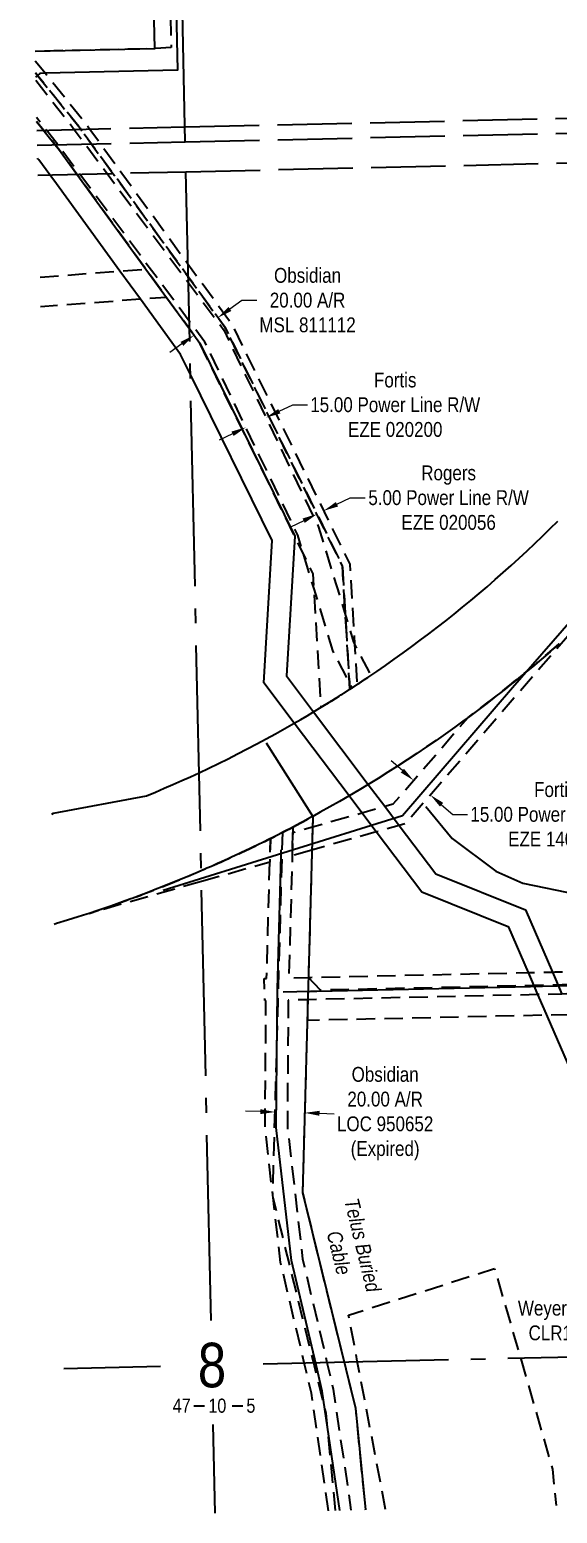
# Model space of a CAD drawing. Extents: x 604743 to 608691, y 5877740 to 5881429.
# Drawn here: x 605289 to 605645, y 5877740 to 5878739 of the extents above; entities that cross this region are included whole.
import ezdxf
from ezdxf.enums import TextEntityAlignment as Align

# ---------------------------------------------------------------- set-up
doc = ezdxf.new("R2010")
doc.units = 0
doc.header["$LTSCALE"] = 5
doc.header["$PDMODE"] = 34
doc.header["$PDSIZE"] = 0.03
for name, pattern in [('foc-ACCESSROAD', [3.75, 2.5, -1.25]), ('foc-FLOWLINE', [3.75, 2.5, -1.25]), ('foc-QUARTERLINE', [33, 25, -3, 2, -3]), ('foc-UNSURVEYED', [12.5, 10, -2.5]), ('foc-WHEELTRACKS', [2, 0.4, -1.6])]:
    doc.linetypes.add(name, pattern=pattern)
doc.layers.get('Defpoints').update_dxf_attribs({"color": 9})
for name, color, linetype in [('10', 1, 'Continuous'), ('9', 3, 'Continuous'), ('AS-POWER', 104, 'foc-POWER'), ('AS-TELUS', 224, 'foc-TEL'), ('C-AR', 13, 'foc-ACCESSROAD'), ('C-RW', 13, 'Continuous'), ('F-AR', 190, 'foc-ACCESSROAD'), ('F-EZE', 190, 'foc-FLOWLINE'), ('F-WS', 190, 'foc-ACCESSROAD'), ('L-QSEC', 8, 'foc-QUARTERLINE'), ('L-SECLBL', 7, 'Continuous'), ('L-TITLEDB', 4, 'Continuous'), ('L-USEC', 7, 'foc-UNSURVEYED'), ('T-WATER', 160, 'Continuous'), ('T-WATER-P3', 160, 'foc-WHEELTRACKS')]:
    doc.layers.add(name, color=color, linetype=linetype)
for name, color, linetype, lineweight in [('C-AR-T', 13, 'Continuous', 9), ('F-EZE-T', 190, 'Continuous', 9), ('F-WS-T', 190, 'Continuous', 9)]:
    doc.layers.add(name, color=color, linetype=linetype, lineweight=lineweight)
doc.styles.add('80CG', font='ARIALN.TTF', dxfattribs={"height": 10})
doc.styles.add('80L', font='ARIALN.TTF', dxfattribs={"height": 10})
doc.styles.add('foc-LtypeFont', font='ARIALN.TTF', dxfattribs={"height": 7.35})
doc.styles.add('SIMPLEX', font='ARIALN.TTF')
doc.linetypes.add('foc-POWER', pattern='A,6,-1,["P",foc-LtypeFont,S=0.2,R=0,X=-0.625,Y=-0.75],-1.24,4', length=12.24)
doc.linetypes.add('foc-TEL', pattern='A,2,-1,["T",foc-LtypeFont,S=0.2,R=0,X=-0.425,Y=-0.75],-1.24,8', length=12.24)
doc.linetypes.add('foc-TEL-NOLINE', pattern='A,0,-2,["T",foc-LtypeFont,S=0.2,R=0,X=-0.425,Y=-0.75],-10.24', length=12.24)
doc.linetypes.add('foc-TOPO-flowdirection-NOLINE', pattern='A,0,[">",foc-LtypeFont,S=0.3,R=0,X=0,Y=-0.945],-20,[">",foc-LtypeFont,S=0.3,R=0,X=0,Y=-0.945],0', length=20)
doc.dimstyles.new('Compass 5 000', dxfattribs={"dimscale": 5, "dimtxt": 9, "dimasz": 2, "dimexe": 0.2, "dimexo": 0.0625, "dimgap": 0.5, "dimtad": 0, "dimtih": 1, "dimtoh": 1, "dimzin": 0, "dimdsep": 46, "dimtxsty": '80CG', "dimcen": 0.1, "dimse1": 1, "dimse2": 1, "dimclrd": 256, "dimclrt": 256, "dimaunit": 1, "dimadec": 4, "dimazin": 0, "dimtfac": 0.06, "dimtofl": 0, "dimtmove": 0, "dimatfit": 1, "dimfxl": 0.2, "dimtolj": 1, "dimtzin": 0, "dimlwd": -1, "dimarcsym": 0})

# ---------------------------------------------------------------- blocks, each defined once
blk = doc.blocks.new('L-SECLBL')
at = {"layer": '9', "color": 7}
for p, q in [((-5.1, -27.8), (-12.3, -27.8)), ((20.7, -27.8), (13.5, -27.8))]:
    blk.add_line(p, q, dxfattribs=at)
at = {"layer": '10', "color": 2, "style": 'SIMPLEX'}
blk.add_attdef('SEC', text='', height=30, dxfattribs=at).set_placement((0, 0), align=Align.MIDDLE)
at = {"layer": '10', "color": 5, "style": '80L'}
blk.add_attdef('TWP', text='', height=9.5, dxfattribs=at).set_placement((-14.4, -27.4), align=Align.MIDDLE_RIGHT)
blk.add_attdef('RGE', text='', height=9.5, dxfattribs=at).set_placement((3.6, -27.4), align=Align.MIDDLE_CENTER)
blk.add_attdef('MER', text='', height=9.5, dxfattribs=at).set_placement((23.2, -27.4), align=Align.MIDDLE_LEFT)
blk = doc.blocks.new('*D603')
at = {"layer": 'Defpoints', "color": 0, "transparency": 16777216}
for p in [(605487.03, 5878415.17), (605487.4, 5878414.41), (605482.91, 5878412.2)]:
    blk.add_point(p, dxfattribs=at)
at = {"layer": 'F-EZE-T', "transparency": 16777216}
for p, q in [((605496, 5878419.58), (605504.97, 5878424)), ((605504.97, 5878424), (605514.97, 5878424)), ((605473.57, 5878408.54), (605464.6, 5878404.12))]:
    blk.add_line(p, q, dxfattribs=at)
for points in [[(605495.26, 5878421.08), (605496.73, 5878418.09), (605487.03, 5878415.17)], [(605472.83, 5878410.03), (605474.3, 5878407.04), (605482.54, 5878412.96)]]:
    blk.add_solid(points, dxfattribs=at)
at = {"layer": 'F-EZE-T', "transparency": 16777216, "insert": (605571.31, 5878424), "char_height": 10, "attachment_point": 5, "style": '80CG'}
blk.add_mtext('\\A1;Rogers\\P5.00 Power Line R/W\\PEZE 020056', dxfattribs=at)
blk = doc.blocks.new('*D604')
at = {"layer": 'Defpoints', "color": 0, "transparency": 16777216}
for p in [(605448.14, 5878477.94), (605458.83, 5878455.73), (605445.31, 5878449.22)]:
    blk.add_point(p, dxfattribs=at)
at = {"layer": 'F-EZE-T', "transparency": 16777216}
for p, q in [((605457.15, 5878482.28), (605466.16, 5878486.62)), ((605466.16, 5878486.62), (605476.16, 5878486.62)), ((605425.61, 5878467.09), (605416.6, 5878462.76))]:
    blk.add_line(p, q, dxfattribs=at)
for points in [[(605456.43, 5878483.78), (605457.87, 5878480.78), (605448.14, 5878477.94)], [(605424.88, 5878468.6), (605426.33, 5878465.59), (605434.62, 5878471.43)]]:
    blk.add_solid(points, dxfattribs=at)
at = {"layer": 'F-EZE-T', "transparency": 16777216, "insert": (605535.3, 5878486.62), "char_height": 10, "attachment_point": 5, "style": '80CG'}
blk.add_mtext('\\A1;Fortis\\P15.00 Power Line R/W\\PEZE 020200', dxfattribs=at)
blk = doc.blocks.new('*D606')
at = {"layer": 'Defpoints', "color": 0, "transparency": 16777216}
for p in [(605566.18, 5878254.9), (605577.51, 5878245.09), (605559, 5878223.71)]:
    blk.add_point(p, dxfattribs=at)
at = {"layer": 'F-EZE-T', "transparency": 16777216}
for p, q in [((605540.11, 5878240.08), (605532.55, 5878246.62)), ((605566.56, 5878217.16), (605574.15, 5878210.59)), ((605574.15, 5878210.59), (605584.15, 5878210.59))]:
    blk.add_line(p, q, dxfattribs=at)
for points in [[(605541.2, 5878241.34), (605539.02, 5878238.82), (605547.66, 5878233.53)], [(605567.65, 5878218.42), (605565.46, 5878215.9), (605559, 5878223.71)]]:
    blk.add_solid(points, dxfattribs=at)
at = {"layer": 'F-EZE-T', "transparency": 16777216, "insert": (605643.29, 5878210.59), "char_height": 10, "attachment_point": 5, "style": '80CG'}
blk.add_mtext('\\A1;Fortis\\P15.00 Power Line R/W\\PEZE 140205', dxfattribs=at)
blk = doc.blocks.new('*D608')
at = {"layer": 'C-AR-T', "transparency": 16777216}
for p, q in [((605444.29, 5878010.31), (605434.3, 5878010.59)), ((605484.24, 5878009.2), (605494.24, 5878008.92))]:
    blk.add_line(p, q, dxfattribs=at)
for points in [[(605444.34, 5878011.97), (605444.25, 5878008.64), (605454.29, 5878010.03)], [(605484.29, 5878010.86), (605484.2, 5878007.53), (605474.25, 5878009.47)]]:
    blk.add_solid(points, dxfattribs=at)
at = {"layer": 'Defpoints', "color": 0, "transparency": 16777216}
for p in [(605455.34, 5878047.61), (605475.3, 5878047.05), (605474.25, 5878009.47)]:
    blk.add_point(p, dxfattribs=at)
at = {"layer": 'C-AR-T', "transparency": 16777216, "insert": (605528.51, 5878008.92), "char_height": 10, "attachment_point": 5, "style": '80CG'}
blk.add_mtext('\\A1;Obsidian\\P20.00 A/R\\PLOC 950652\\P(Expired)', dxfattribs=at)
blk = doc.blocks.new('*D609')
at = {"layer": 'C-AR-T', "transparency": 16777216}
for p, q in [((605423.85, 5878551.22), (605431.93, 5878557.1)), ((605431.93, 5878557.1), (605441.93, 5878557.1)), ((605391.51, 5878527.66), (605383.43, 5878521.77))]:
    blk.add_line(p, q, dxfattribs=at)
for points in [[(605422.87, 5878552.56), (605424.83, 5878549.87), (605415.77, 5878545.33)], [(605390.53, 5878529.01), (605392.49, 5878526.31), (605399.59, 5878533.55)]]:
    blk.add_solid(points, dxfattribs=at)
at = {"layer": 'Defpoints', "color": 0, "transparency": 16777216}
for p in [(605415.03, 5878546.34), (605415.77, 5878545.33), (605398.86, 5878534.56)]:
    blk.add_point(p, dxfattribs=at)
at = {"layer": 'C-AR-T', "transparency": 16777216, "insert": (605476.19, 5878557.1), "char_height": 10, "attachment_point": 5, "style": '80CG'}
blk.add_mtext('\\A1;Obsidian\\P20.00 A/R\\PMSL 811112', dxfattribs=at)

msp = doc.modelspace()

# ---------------------------------------------------------------- linework, layer by layer
at = {"layer": 'AS-POWER', "flags": 128}
for points in [[(605378.853, 5878159.615), (605540.176, 5878209.926), (605614.298, 5878296.083), (606292.154, 5879073.64)], [(605497.91, 5877741.542), (605486.153, 5877821.953), (605481.997, 5877839.604), (605465.448, 5877909.887), (605455.06, 5877999.589), (605455.869, 5878092.796), (605458.354, 5878182.99), (605458.457, 5878186.726)], [(605459.761, 5878090.979), (605478.276, 5878091.386), (605482.364, 5878091.475), (605626.607, 5878094.645), (605642.8, 5878095.001), (605644.497, 5878095.038), (606031.506, 5878102.942)]]:
    msp.add_lwpolyline(points, dxfattribs=at)
at = {"layer": 'AS-TELUS', "linetype": 'foc-TEL-NOLINE'}
for points in [[(605303.672, 5878210.721), (605304.88, 5878211.339), (605367.643, 5878223.184), (605373.591, 5878225.662), (605379.521, 5878228.186), (605385.431, 5878230.753), (605391.322, 5878233.367), (605397.192, 5878236.024), (605403.042, 5878238.726), (605409.586, 5878241.812), (605416.104, 5878244.955), (605422.595, 5878248.152), (605429.058, 5878251.405), (605435.493, 5878254.713), (605441.901, 5878258.074), (605448.278, 5878261.491), (605454.627, 5878264.962), (605460.946, 5878268.486), (605467.235, 5878272.065), (605471.59, 5878274.585), (605475.93, 5878277.131), (605480.255, 5878279.702), (605485.417, 5878282.82), (605486.436, 5878283.439), (605490.278, 5878285.802), (605491.701, 5878286.682), (605492.585, 5878287.23), (605495.117, 5878288.814), (605497.571, 5878290.357), (605498.703, 5878291.07), (605499.936, 5878291.854), (605504.75, 5878294.937), (605506.212, 5878295.888), (605509.559, 5878298.069), (605510.427, 5878298.636), (605510.84, 5878298.906), (605514.624, 5878301.417), (605516.857, 5878302.904), (605518.805, 5878304.217), (605522.841, 5878306.949), (605528.79, 5878311.046), (605534.704, 5878315.194), (605540.582, 5878319.392), (605546.425, 5878323.639), (605552.23, 5878327.937), (605558, 5878332.283), (605563.732, 5878336.678), (605569.427, 5878341.123), (605575.084, 5878345.614), (605580.702, 5878350.155), (605586.282, 5878354.742), (605591.823, 5878359.376), (605597.323, 5878364.058), (605602.784, 5878368.786), (605608.205, 5878373.561), (605613.585, 5878378.381), (605618.924, 5878383.247), (605624.221, 5878388.158), (605629.476, 5878393.114), (605634.689, 5878398.114), (605639.859, 5878403.158), (605644.986, 5878408.246)], [(605448.208, 5878258.872), (605479.812, 5878209.286), (605472.755, 5877955.846), (605508.464, 5877810.41), (605515.177, 5877741.937)]]:
    msp.add_lwpolyline(points, dxfattribs=at)
at = {"layer": 'C-AR', "flags": 128}
for points in [[(605292.767, 5878710.224), (605294.098, 5878708.572), (605322.803, 5878672.958), (605323.331, 5878672.237), (605344.943, 5878642.563), (605395.749, 5878572.811), (605420.661, 5878538.608), (605499.739, 5878378.027), (605501.746, 5878344.676), (605504.479, 5878299.257), (605504.75, 5878294.937), (605499.936, 5878291.854), (605498.703, 5878291.07), (605497.571, 5878290.357), (605495.117, 5878288.814), (605492.585, 5878287.23), (605491.701, 5878286.682), (605490.278, 5878285.802), (605486.436, 5878283.439), (605485.417, 5878282.82), (605480.623, 5878362.53), (605480.006, 5878372.802), (605473.437, 5878386.141), (605467.519, 5878398.161), (605403.471, 5878528.221), (605396.513, 5878537.773), (605381.029, 5878559.032), (605367.188, 5878578.034), (605320.592, 5878642.004), (605308.197, 5878659.023), (605306.917, 5878660.782), (605300.425, 5878668.842), (605298.619, 5878671.075), (605298.147, 5878671.659), (605293.483, 5878677.455)], [(605495.115, 5877741.478), (605488.688, 5877807.033), (605480.319, 5877841.117), (605452.96, 5877952.548), (605452.75, 5877953.72), (605459.495, 5878198.525), (605461.351, 5878199.487), (605465.07, 5878201.415), (605466.334, 5878202.074), (605471.665, 5878204.896), (605473.071, 5878205.645), (605478.232, 5878208.427), (605479.812, 5878209.286), (605479.616, 5878202.258), (605479.179, 5878186.552), (605476.904, 5878104.84), (605476.791, 5878100.754), (605476.373, 5878085.747), (605476.102, 5878076.012), (605472.755, 5877955.846), (605500.809, 5877841.585), (605508.464, 5877810.41), (605515.177, 5877741.937)]]:
    msp.add_lwpolyline(points, dxfattribs=at)
at = {"layer": 'C-RW'}
for points in [[(605292.448, 5878724.861), (605373.141, 5878726.677), (605369.262, 5878899.012)], [(605384.577, 5878885.183), (605388.475, 5878712.018), (605299.363, 5878710.013), (605295.659, 5878709.929), (605294.098, 5878708.572), (605292.827, 5878707.466)]]:
    msp.add_lwpolyline(points, dxfattribs=at)
at = {"layer": 'C-RW', "flags": 128}
for points in [[(605293.483, 5878677.455), (605298.147, 5878671.659), (605298.619, 5878671.075), (605300.425, 5878668.842), (605306.917, 5878660.782), (605308.197, 5878659.023), (605320.592, 5878642.004), (605367.188, 5878578.034), (605381.029, 5878559.032), (605396.513, 5878537.773), (605403.471, 5878528.221), (605467.519, 5878398.161), (605461.931, 5878303.983), (605480.255, 5878279.702), (605517.158, 5878230.807), (605528.297, 5878216.047), (605537.986, 5878203.209), (605562.65, 5878170.529), (605623.132, 5878146.22), (605641.315, 5878104.369), (605643.353, 5878099.678), (605647.772, 5878089.506)], [(605778.722, 5877747.973), (605736.34, 5877846.97), (605705.361, 5877919.338), (605635.772, 5878079.499), (605631.579, 5878089.15), (605627.159, 5878099.323), (605625.122, 5878104.013), (605611.831, 5878134.602), (605553.192, 5878158.172), (605522.51, 5878198.825), (605512.82, 5878211.664), (605504.208, 5878223.075), (605467.235, 5878272.065), (605446.636, 5878299.357), (605452.315, 5878395.092), (605397.184, 5878507.048), (605390.591, 5878520.437), (605363.436, 5878557.718), (605349.6, 5878576.714), (605306.835, 5878635.426), (605302.348, 5878641.585), (605295.013, 5878651.657), (605294.366, 5878652.458), (605294.019, 5878652.889)]]:
    msp.add_lwpolyline(points, dxfattribs=at)
at = {"layer": 'F-AR', "flags": 128}
for points in [[(605295.77, 5878572.673), (605349.6, 5878576.714), (605367.188, 5878578.034), (605381.029, 5878559.032), (605363.436, 5878557.718), (605296.206, 5878552.703)], [(606160.168, 5878107.03), (605484.923, 5878092.156), (605476.655, 5878101.08), (605475.989, 5878071.963), (606160.949, 5878087.051), (606160.168, 5878107.03)]]:
    msp.add_lwpolyline(points, dxfattribs=at)
at = {"layer": 'F-EZE', "flags": 128}
for points in [[(605292.588, 5878718.418), (605299.363, 5878710.013), (605326.775, 5878676.003), (605329.417, 5878672.377), (605351.029, 5878642.703), (605395.557, 5878581.568), (605424.959, 5878541.206), (605504.673, 5878379.333), (605507.919, 5878325.356), (605509.559, 5878298.069), (605506.212, 5878295.888), (605504.75, 5878294.937), (605504.479, 5878299.257), (605501.746, 5878344.676), (605499.739, 5878378.027), (605420.661, 5878538.608), (605395.749, 5878572.811), (605344.943, 5878642.563), (605323.331, 5878672.237), (605322.803, 5878672.958), (605294.098, 5878708.572), (605292.767, 5878710.224)], [(605292.873, 5878705.386), (605317.684, 5878673.753), (605318.889, 5878672.135), (605341.002, 5878642.472), (605395.833, 5878568.919), (605419.865, 5878536.683), (605483.619, 5878404.235), (605501.746, 5878344.676), (605507.2, 5878326.752), (605507.919, 5878325.356), (605518.805, 5878304.217), (605516.857, 5878302.904), (605514.624, 5878301.417), (605510.84, 5878298.906), (605510.427, 5878298.636), (605509.559, 5878298.069), (605506.212, 5878295.888), (605504.479, 5878299.257), (605493.237, 5878321.087), (605480.623, 5878362.53), (605473.437, 5878386.141), (605469.596, 5878398.763), (605406.968, 5878528.873), (605396.398, 5878543.051), (605322.598, 5878642.05), (605309.482, 5878659.637), (605305.814, 5878664.557), (605300.102, 5878671.703), (605293.421, 5878680.27)], [(605490.358, 5877741.369), (605478.781, 5877820.55), (605473.972, 5877840.972), (605458.051, 5877908.592), (605452.961, 5877952.547), (605452.798, 5877953.734), (605447.56, 5877999.182), (605448.155, 5878085.128), (605447.304, 5878085.109), (605446.974, 5878100.098), (605448.572, 5878100.134), (605450.748, 5878178.393), (605451.191, 5878194.328), (605451.792, 5878194.632), (605456.277, 5878196.907), (605458.443, 5878198.008), (605459.493, 5878198.538), (605461.349, 5878199.495), (605465.07, 5878201.415), (605466.358, 5878202.082), (605466.279, 5878198.487), (605465.849, 5878182.784), (605463.58, 5878100.464), (605476.791, 5878100.754), (605480.878, 5878100.844), (605625.122, 5878104.013), (605641.315, 5878104.369), (605643.011, 5878104.407), (606013.62, 5878112.548), (606028.712, 5878112.88), (606038.67, 5878113.099), (606038.82, 5878106.285), (606038.999, 5878098.11), (606029.255, 5878097.895), (606014.149, 5878097.562), (605647.772, 5878089.506), (605631.579, 5878089.15), (605476.373, 5878085.747), (605463.163, 5878085.457), (605463.147, 5878084.868), (605462.56, 5877999.996), (605472.845, 5877911.182), (605489.294, 5877841.322), (605493.524, 5877823.357), (605505.461, 5877741.715)]]:
    msp.add_lwpolyline(points, dxfattribs=at)
for points in [[(605479.179, 5878186.551), (605465.859, 5878182.783), (605466.287, 5878198.486), (605479.616, 5878202.258), (605512.82, 5878211.664), (605528.297, 5878216.048), (605533.895, 5878217.633), (605584.405, 5878275.94), (605588.061, 5878278.69), (605590.717, 5878280.696), (605594.271, 5878283.392), (605596.999, 5878285.471), (605600.451, 5878288.113), (605603.249, 5878290.264), (605606.6, 5878292.853), (605607.399, 5878293.473), (605609.455, 5878295.121), (605612.685, 5878297.721), (605615.604, 5878300.081), (605618.734, 5878302.624), (605621.72, 5878305.059), (605624.752, 5878307.543), (605627.804, 5878310.054), (605629.825, 5878311.724), (605630.732, 5878312.499), (605633.828, 5878315.152), (605636.646, 5878317.58), (605639.806, 5878320.312), (605642.527, 5878322.676), (605645.75, 5878325.487), (605648.376, 5878327.789), (605651.66, 5878330.678), (605542.293, 5878204.43), (605537.986, 5878203.209), (605522.51, 5878198.825), (605479.179, 5878186.551)], [(605404.644, 5878165.317), (605328.925, 5878143.892), (605334.758, 5878145.919), (605336.202, 5878146.415), (605342.219, 5878148.493), (605343.468, 5878148.928), (605349.662, 5878151.097), (605350.717, 5878151.469), (605357.087, 5878153.731), (605357.948, 5878154.039), (605358.94, 5878154.396), (605364.476, 5878156.504), (605365.144, 5878156.76), (605371.844, 5878159.344), (605372.318, 5878159.528), (605379.332, 5878162.269), (605386.565, 5878165.129), (605390.173, 5878166.574), (605393.765, 5878168.099), (605400.929, 5878171.19), (605404.482, 5878172.764), (605408.309, 5878174.385), (605411.303, 5878175.679), (605415.534, 5878177.517), (605418.124, 5878178.648), (605420.937, 5878179.89), (605422.728, 5878180.724), (605424.908, 5878181.745), (605429.878, 5878184.086), (605431.659, 5878184.929), (605437.006, 5878187.473), (605438.392, 5878188.136), (605444.11, 5878190.888), (605445.103, 5878191.368), (605451.191, 5878194.328), (605450.748, 5878178.393), (605404.644, 5878165.317)]]:
    msp.add_lwpolyline(points, close=True, dxfattribs=at)
at = {"layer": 'F-WS', "flags": 128}
for points in [[(605288.788, 5878892.497), (605369.262, 5878899.012), (605380.318, 5878899.907), (605384.263, 5878727.317), (605373.141, 5878726.677), (605292.448, 5878724.861)], [(605528.852, 5877742.251), (605509.75, 5877842.244), (605503.841, 5877873.179), (605602.323, 5877904.6), (605619.614, 5877844.755), (605641.409, 5877769.332), (605643.779, 5877744.883)]]:
    msp.add_lwpolyline(points, dxfattribs=at)
at = {"layer": 'L-QSEC'}
for p, q in [((605393.762, 5878663.802), (605377.081, 5879427.955)), ((605411.101, 5877869.547), (605394.201, 5878643.695)), ((605446.273, 5877840.343), (606218.937, 5877858.039)), ((605311.824, 5877837.264), (605377.009, 5877838.757)), ((605413.937, 5877739.619), (605412.628, 5877799.564))]:
    msp.add_line(p, q, dxfattribs=at)
at = {"layer": 'L-TITLEDB'}
for points in [[(605303.672, 5878210.721), (605304.88, 5878211.339), (605367.643, 5878223.184), (605373.591, 5878225.662), (605379.521, 5878228.186), (605385.431, 5878230.753), (605391.322, 5878233.367), (605397.192, 5878236.024), (605403.042, 5878238.726), (605409.586, 5878241.812), (605416.104, 5878244.955), (605422.595, 5878248.152), (605429.058, 5878251.405), (605435.493, 5878254.713), (605441.901, 5878258.074), (605448.278, 5878261.491), (605454.627, 5878264.962), (605460.946, 5878268.486), (605467.235, 5878272.065), (605471.59, 5878274.585), (605475.93, 5878277.131), (605480.255, 5878279.702), (605485.417, 5878282.82), (605486.436, 5878283.439), (605490.278, 5878285.802), (605491.701, 5878286.682), (605492.585, 5878287.23), (605495.117, 5878288.814), (605497.571, 5878290.357), (605498.703, 5878291.07), (605499.936, 5878291.854), (605504.75, 5878294.937), (605506.212, 5878295.888), (605509.559, 5878298.069), (605510.427, 5878298.636), (605510.84, 5878298.906), (605514.624, 5878301.417), (605516.857, 5878302.904), (605518.805, 5878304.217), (605522.841, 5878306.949), (605528.79, 5878311.046), (605534.704, 5878315.194), (605540.582, 5878319.392), (605546.425, 5878323.639), (605552.23, 5878327.937), (605558, 5878332.283), (605563.732, 5878336.678), (605569.427, 5878341.123), (605575.084, 5878345.614), (605580.702, 5878350.155), (605586.282, 5878354.742), (605591.823, 5878359.376), (605597.323, 5878364.058), (605602.784, 5878368.786), (605608.205, 5878373.561), (605613.585, 5878378.381), (605618.924, 5878383.247), (605624.221, 5878388.158), (605629.476, 5878393.114), (605634.689, 5878398.114), (605639.859, 5878403.158), (605644.986, 5878408.246)], [(605645.764, 5878325.442), (605642.545, 5878322.621), (605639.824, 5878320.255), (605636.662, 5878317.531), (605633.838, 5878315.12), (605630.734, 5878312.492), (605627.81, 5878310.037), (605624.764, 5878307.503), (605621.736, 5878305.006), (605618.752, 5878302.567), (605615.62, 5878300.028), (605612.697, 5878297.681), (605609.46, 5878295.104), (605606.601, 5878292.847), (605603.258, 5878290.231), (605600.464, 5878288.065), (605597.015, 5878285.414), (605594.287, 5878283.337), (605590.73, 5878280.651), (605588.069, 5878278.66), (605584.404, 5878275.942), (605581.813, 5878274.034), (605575.517, 5878269.464), (605569.181, 5878264.949), (605562.807, 5878260.488), (605556.396, 5878256.082), (605549.947, 5878251.73), (605543.461, 5878247.434), (605536.938, 5878243.193), (605530.38, 5878239.008), (605523.787, 5878234.879), (605517.158, 5878230.807), (605510.699, 5878226.914), (605504.208, 5878223.075), (605497.76, 5878219.333), (605491.281, 5878215.642), (605484.772, 5878212.006), (605479.812, 5878209.286), (605478.232, 5878208.427), (605473.071, 5878205.645), (605471.665, 5878204.896), (605466.334, 5878202.074), (605465.07, 5878201.415), (605461.351, 5878199.487), (605459.495, 5878198.525), (605458.447, 5878197.988), (605456.28, 5878196.89), (605451.792, 5878194.629), (605451.191, 5878194.328), (605445.112, 5878191.319), (605444.121, 5878190.832), (605438.406, 5878188.06), (605437.02, 5878187.396), (605431.673, 5878184.858), (605429.89, 5878184.021), (605424.914, 5878181.711), (605422.731, 5878180.708), (605418.129, 5878178.618), (605415.543, 5878177.458), (605411.319, 5878175.583), (605408.329, 5878174.27), (605404.485, 5878172.596), (605400.947, 5878171.081), (605393.772, 5878168.058), (605386.57, 5878165.096), (605379.343, 5878162.197), (605372.33, 5878159.452), (605371.855, 5878159.268), (605365.151, 5878156.711), (605364.483, 5878156.459), (605357.949, 5878154.03), (605357.089, 5878153.714), (605350.725, 5878151.41), (605349.67, 5878151.034), (605343.479, 5878148.851), (605342.229, 5878148.416), (605336.211, 5878146.353), (605334.766, 5878145.864), (605328.925, 5878143.892), (605327.28, 5878143.377), (605321.614, 5878141.539), (605314.286, 5878139.225), (605306.938, 5878136.974), (605305.292, 5878136.485)]]:
    msp.add_lwpolyline(points, dxfattribs=at)
at = {"layer": 'L-USEC'}
for p, q in [((605393.543, 5878673.849), (606200.569, 5878692.335)), ((605293.611, 5878671.561), (605393.543, 5878673.849)), ((605393.741, 5878663.801), (606200.79, 5878682.286)), ((605293.831, 5878661.513), (605393.741, 5878663.801)), ((605394.201, 5878643.695), (606201.233, 5878662.18)), ((605294.269, 5878641.407), (605394.201, 5878643.695))]:
    msp.add_line(p, q, dxfattribs=at)
at = {"layer": 'T-WATER', "flags": 128}
msp.add_lwpolyline([(605555.878, 5878215.893), (605573.75, 5878194.467), (605603.205, 5878172.262), (605621.346, 5878164.357), (605658.386, 5878156.681), (605702.83, 5878155.862), (605738.543, 5878164.345), (605762.893, 5878159.054), (605804.155, 5878125.574), (605849.477, 5878095.824), (605866.927, 5878082.19), (605943.104, 5878007.93), (605987.547, 5877960.901), (606009.97, 5877942.494), (606109.662, 5877877.936), (606140.661, 5877854.427), (606178.393, 5877835.666), (606204.423, 5877833.753), (606235.647, 5877837.559), (606259.963, 5877854.342), (606284.8, 5877902.496), (606304.404, 5877933.663), (606317.094, 5877940.938)], dxfattribs=at)
at = {"layer": 'T-WATER-P3', "linetype": 'foc-TOPO-flowdirection-NOLINE', "flags": 128}
msp.add_lwpolyline([(605555.878, 5878215.893), (605573.75, 5878194.467), (605603.205, 5878172.262), (605621.346, 5878164.357), (605658.386, 5878156.681), (605702.83, 5878155.862), (605738.543, 5878164.345), (605762.893, 5878159.054), (605804.155, 5878125.574), (605849.477, 5878095.824), (605866.927, 5878082.19), (605943.104, 5878007.93), (605987.547, 5877960.901), (606009.97, 5877942.494), (606109.662, 5877877.936), (606140.661, 5877854.427), (606178.393, 5877835.666), (606204.423, 5877833.753), (606235.647, 5877837.559), (606259.963, 5877854.342), (606284.8, 5877902.496), (606304.404, 5877933.663), (606317.094, 5877940.938)], dxfattribs=at)

# ---------------------------------------------------------------- block references
at = {"layer": 'L-SECLBL', "color": 3, "xscale": 0.99957684, "yscale": 0.99957684, "zscale": 0.99957684}
msp.add_blockref('L-SECLBL', (605411.755, 5877839.553), dxfattribs=at).add_auto_attribs({'SEC': '8', 'TWP': '47', 'RGE': '10', 'MER': '5'})

# ---------------------------------------------------------------- texts
at = {"layer": 'AS-TELUS', "insert": (605510.343, 5877953.52), "char_height": 9.9958, "attachment_point": 1, "rotation": 283.757181, "style": '80L'}
msp.add_mtext_dynamic_manual_height_columns('\\pi0.7625;{\\fArial Narrow|b0|i1|c0|p34;Telus Buried\\P\\pi16.066; Cable}', width=64.94313, gutter_width=49.979, heights=[0], dxfattribs=at)
at = {"layer": 'F-WS-T', "insert": (605623.727, 5877882.884), "char_height": 9.99577, "width": 63.08789, "attachment_point": 1, "style": '80L'}
msp.add_mtext('\\pi-5.6879;Weyerhaeuser\\P\\pi1.5021;CLR190025', dxfattribs=at)

# ---------------------------------------------------------------- dimensions: what is measured, and where the dimension line sits
at = {"layer": 'C-AR-T'}
dim = msp.add_aligned_dim(p1=(605398.856, 5878534.557), p2=(605415.031, 5878546.338), distance=-1.249, text='Obsidian\\P20.00 A/R\\PMSL 811112', dimstyle='Compass 5 000', dxfattribs=at)
dim.commit()
dim.dimension.update_dxf_attribs({"geometry": '*D609', "text_midpoint": (605476.186, 5878557.104)})
dim = msp.add_linear_dim(base=(605474.249, 5878009.474), p1=(605455.337, 5878047.607), p2=(605475.295, 5878047.051), angle=358.404793, text='Obsidian\\P20.00 A/R\\PLOC 950652\\P(Expired)', dimstyle='Compass 5 000', dxfattribs=at)
dim.commit()
dim.dimension.update_dxf_attribs({"geometry": '*D608', "text_midpoint": (605528.511, 5878008.918), "dimtype": 161})
at = {"layer": 'F-EZE-T'}
for base, p1, p2, angle, text, picture, middle in [((605448.141, 5878477.941), (605445.307, 5878449.223), (605458.831, 5878455.732), 25.704076, 'Fortis\\P15.00 Power Line R/W\\PEZE 020200', '*D604', (605535.302, 5878486.615)), ((605558.997, 5878223.712), (605566.181, 5878254.903), (605577.513, 5878245.086), 319.098124, 'Fortis\\P15.00 Power Line R/W\\PEZE 140205', '*D606', (605643.286, 5878210.589))]:
    dim = msp.add_linear_dim(base=base, p1=p1, p2=p2, angle=angle, text=text, dimstyle='Compass 5 000', dxfattribs=at)
    dim.commit()
    dim.dimension.update_dxf_attribs({"geometry": picture, "text_midpoint": middle, "dimtype": 161})
dim = msp.add_aligned_dim(p1=(605482.912, 5878412.197), p2=(605487.401, 5878414.407), distance=0.846, text='Rogers\\P5.00 Power Line R/W\\PEZE 020056', dimstyle='Compass 5 000', dxfattribs=at)
dim.commit()
dim.dimension.update_dxf_attribs({"geometry": '*D603', "text_midpoint": (605571.31, 5878424.002)})

doc.saveas('drawing.dxf')
